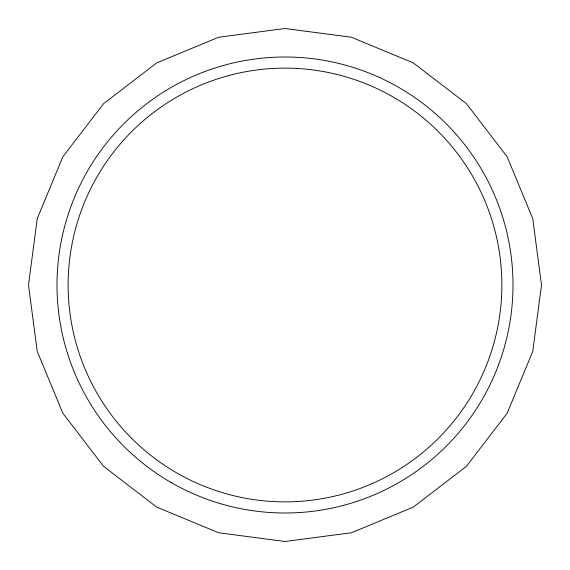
<?xml version="1.0" encoding="UTF-8"?>
<svg xmlns="http://www.w3.org/2000/svg" width="570" height="570" viewBox="0 0 570 570"><rect width="100%" height="100%" fill="white"/><g stroke="black" fill="none" stroke-linecap="round" stroke-linejoin="round"><path stroke-width="0.85" d="M37.242 218.616L28.5 285L37.242 351.384L62.864 413.25L103.626 466.374L156.75 507.136L218.616 532.758L285 541.5L351.384 532.758L413.25 507.136L466.374 466.374L507.136 413.25L532.758 351.384L541.5 285L532.758 218.616L507.136 156.75L466.374 103.626L413.25 62.864L351.384 37.242L285 28.5L218.616 37.242L156.75 62.864L103.626 103.626L62.864 156.75L37.242 218.616M171 482.455A228 228 0 0 0 513 285A228 228 0 0 0 171 87.545A228 228 0 0 0 171 482.455M131.649 438.351A216.871 216.871 0 0 0 494.482 341.131A216.871 216.871 0 0 0 228.869 75.518A216.871 216.871 0 0 0 131.649 438.351"/></g></svg>
